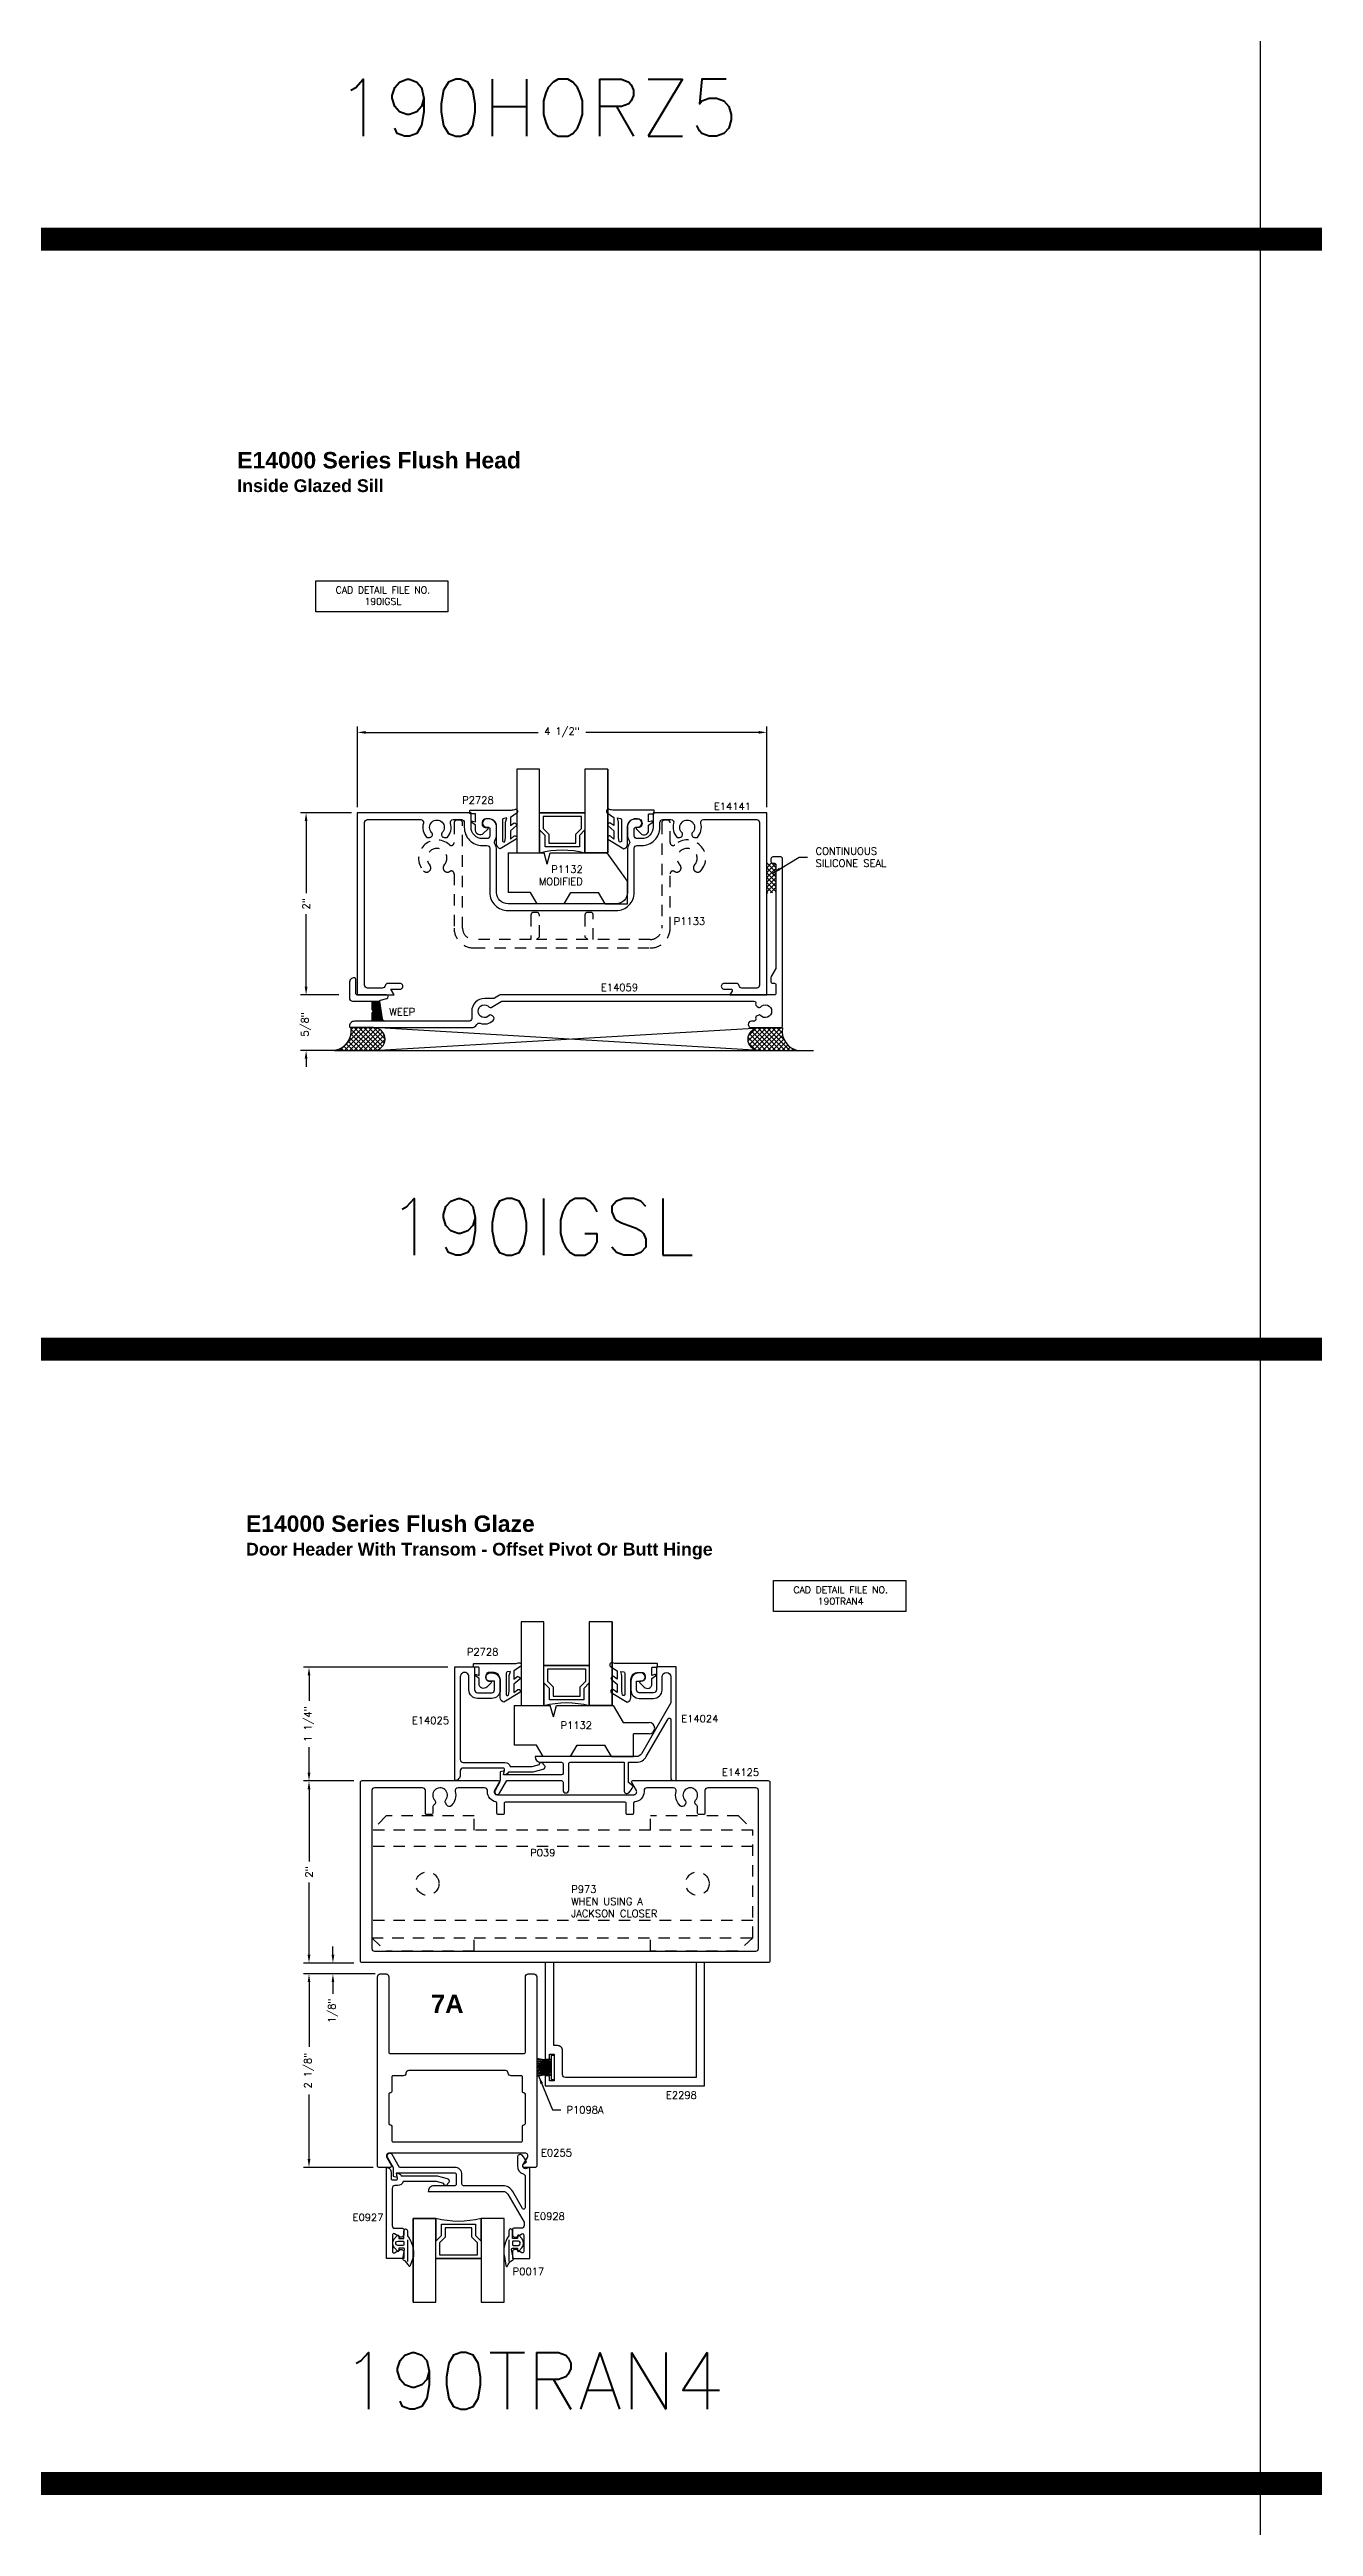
# Model space of a CAD drawing. Extents: x 0 to 139, y -24 to 89.
# Drawn here: x 28.54 to 42.43, y 1.94 to 29.16 of the extents above; entities that cross this region are included whole.
import ezdxf

# ---------------------------------------------------------------- set-up
doc = ezdxf.new("R2010")
doc.units = 0
doc.header["$MEASUREMENT"] = 0
doc.linetypes.add('HIDDEN2', pattern=[0.1875, 0.125, -0.0625])
doc.layers.get('DEFPOINTS').update_dxf_attribs({"linetype": 'CONTINUOUS'})
for name, color, linetype in [('R-ANNO-DIMS', 3, 'CONTINUOUS'), ('R-ANNO-TEXT', 6, 'CONTINUOUS'), ('R-DET1', 4, 'CONTINUOUS'), ('R-DET2', 2, 'CONTINUOUS'), ('R-DET3', 5, 'CONTINUOUS'), ('R-OTLN', 1, 'CONTINUOUS'), ('R-PAT1', 5, 'CONTINUOUS'), ('TITLE', 7, 'CONTINUOUS')]:
    doc.layers.add(name, color=color, linetype=linetype)
doc.styles.get("Standard").update_dxf_attribs({"font": 'simplex'})
doc.dimstyles.new('1X', dxfattribs={"dimtxt": 0.08, "dimasz": 0.09, "dimexe": 0.0625, "dimexo": 0.0625, "dimgap": 0.062, "dimtad": 0, "dimdec": 5, "dimzin": 4, "dimtxsty": 'STANDARD', "dimcen": 0, "dimclrd": 256, "dimclre": 256, "dimclrt": 256, "dimazin": 3, "dimtfac": 1, "dimtdec": 5, "dimtofl": 0, "dimtmove": 0, "dimatfit": 3, "dimtolj": 1, "dimtzin": 4})

# ---------------------------------------------------------------- blocks, each defined once
blk = doc.blocks.new('*D77')
at = {"layer": 'DEFPOINTS', "color": 0}
for p in [(31.658, 8.135), (31.949, 8.135), (32.183, 8.015)]:
    blk.add_point(p, dxfattribs=at)
at = {"layer": 'R-ANNO-DIMS'}
for p, q in [((31.658, 8.225), (31.658, 8.315)), ((31.887, 8.135), (31.595, 8.135)), ((32.121, 8.015), (31.595, 8.015)), ((31.658, 7.925), (31.658, 7.798))]:
    blk.add_line(p, q, dxfattribs=at)
for points in [[(31.643, 8.225), (31.673, 8.225), (31.658, 8.135)], [(31.643, 7.925), (31.673, 7.925), (31.658, 8.015)]]:
    blk.add_solid(points, dxfattribs=at)
at = {"layer": 'R-ANNO-DIMS', "insert": (31.658, 7.61), "char_height": 0.08, "attachment_point": 5, "rotation": 90}
blk.add_mtext('\\A1;1/8"', dxfattribs=at)
blk = doc.blocks.new('*D78')
at = {"layer": 'DEFPOINTS', "color": 0}
for p in [(31.395, 10.135), (31.949, 10.135), (31.949, 8.135)]:
    blk.add_point(p, dxfattribs=at)
at = {"layer": 'R-ANNO-DIMS'}
for p, q in [((31.887, 10.135), (31.333, 10.135)), ((31.395, 10.045), (31.395, 9.25)), ((31.395, 8.225), (31.395, 9.02)), ((31.887, 8.135), (31.333, 8.135))]:
    blk.add_line(p, q, dxfattribs=at)
for points in [[(31.38, 10.045), (31.41, 10.045), (31.395, 10.135)], [(31.38, 8.225), (31.41, 8.225), (31.395, 8.135)]]:
    blk.add_solid(points, dxfattribs=at)
at = {"layer": 'R-ANNO-DIMS', "insert": (31.395, 9.135), "char_height": 0.08, "attachment_point": 5, "rotation": 90}
blk.add_mtext('\\A1;2"', dxfattribs=at)
blk = doc.blocks.new('*D79')
at = {"layer": 'DEFPOINTS', "color": 0}
for p in [(31.395, 8.015), (32.183, 8.015), (32.162, 5.89)]:
    blk.add_point(p, dxfattribs=at)
at = {"layer": 'R-ANNO-DIMS'}
for p, q in [((32.121, 8.015), (31.333, 8.015)), ((31.395, 7.925), (31.395, 7.214)), ((31.395, 5.98), (31.395, 6.69)), ((32.1, 5.89), (31.333, 5.89))]:
    blk.add_line(p, q, dxfattribs=at)
for points in [[(31.38, 7.925), (31.41, 7.925), (31.395, 8.015)], [(31.38, 5.98), (31.41, 5.98), (31.395, 5.89)]]:
    blk.add_solid(points, dxfattribs=at)
at = {"layer": 'R-ANNO-DIMS', "insert": (31.395, 6.952), "char_height": 0.08, "attachment_point": 5, "rotation": 90}
blk.add_mtext('\\A1;2 1/8"', dxfattribs=at)
blk = doc.blocks.new('*D80')
at = {"layer": 'DEFPOINTS', "color": 0}
for p in [(32.985, 11.384), (31.395, 10.135), (31.949, 10.135)]:
    blk.add_point(p, dxfattribs=at)
at = {"layer": 'R-ANNO-DIMS'}
for p, q in [((32.922, 11.384), (31.333, 11.384)), ((31.395, 11.294), (31.395, 11.014)), ((31.395, 10.225), (31.395, 10.505)), ((31.887, 10.135), (31.333, 10.135))]:
    blk.add_line(p, q, dxfattribs=at)
for points in [[(31.38, 11.294), (31.41, 11.294), (31.395, 11.384)], [(31.38, 10.225), (31.41, 10.225), (31.395, 10.135)]]:
    blk.add_solid(points, dxfattribs=at)
at = {"layer": 'R-ANNO-DIMS', "insert": (31.395, 10.759), "char_height": 0.08, "attachment_point": 5, "rotation": 90}
blk.add_mtext('\\A1;1 1/4"', dxfattribs=at)
blk = doc.blocks.new('WEATHERING')
at = {"layer": 'R-DET2'}
for p, q in [((0, 0), (0, -0.27)), ((0, 0), (0.03, 0)), ((0.03, 0), (0.03, -0.27)), ((0, -0.129), (-0.16, -0.129)), ((0, -0.139), (-0.16, -0.139)), ((0, -0.27), (0.03, -0.27))]:
    blk.add_line(p, q, dxfattribs=at)
for centre, radius, start, end in [((-0.056, 0.313), 0.361, 253.2416, 278.8875), ((-0.056, 0.313), 0.371, 253.7056, 278.6489), ((-0.057, 0.486), 0.557, 259.3278, 275.8729), ((-0.057, 0.486), 0.566, 259.5182, 275.7701), ((-0.063, 0.677), 0.77, 262.7557, 274.6832), ((-0.063, 0.677), 0.78, 262.849, 274.6238), ((-0.066, 1.463), 1.578, 266.5833, 272.3941), ((-0.067, -1.773), 1.619, 87.6382, 93.304), ((-0.064, -0.966), 0.8, 85.4377, 96.9231), ((-0.064, -0.966), 0.79, 85.3793, 97.0112), ((-0.058, -0.769), 0.58, 84.3053, 100.1631), ((-0.058, -0.769), 0.57, 84.2043, 100.3432), ((-0.056, -0.591), 0.38, 81.4567, 105.8164), ((-0.056, -0.591), 0.37, 81.2223, 106.2556)]:
    blk.add_arc(centre, radius, start, end, dxfattribs=at)
blk = doc.blocks.new('*D242')
at = {"layer": 'DEFPOINTS', "color": 0}
for p in [(31.363, 20.772), (31.926, 20.772), (31.783, 18.772)]:
    blk.add_point(p, dxfattribs=at)
at = {"layer": 'R-ANNO-DIMS'}
for p, q in [((31.863, 20.772), (31.3, 20.772)), ((31.363, 20.682), (31.363, 19.888)), ((31.363, 18.862), (31.363, 19.657)), ((31.721, 18.772), (31.3, 18.772))]:
    blk.add_line(p, q, dxfattribs=at)
for points in [[(31.348, 20.682), (31.378, 20.682), (31.363, 20.772)], [(31.348, 18.862), (31.378, 18.862), (31.363, 18.772)]]:
    blk.add_solid(points, dxfattribs=at)
at = {"layer": 'R-ANNO-DIMS', "insert": (31.363, 19.772), "char_height": 0.08, "attachment_point": 5, "rotation": 90}
blk.add_mtext('\\A1;2"', dxfattribs=at)
blk = doc.blocks.new('*D244')
at = {"layer": 'DEFPOINTS', "color": 0}
for p in [(31.363, 18.771), (31.783, 18.771), (31.831, 18.161)]:
    blk.add_point(p, dxfattribs=at)
at = {"layer": 'R-ANNO-DIMS'}
for p, q in [((31.363, 18.861), (31.363, 18.951)), ((31.721, 18.771), (31.3, 18.771)), ((31.768, 18.161), (31.3, 18.161)), ((31.363, 18.071), (31.363, 17.981))]:
    blk.add_line(p, q, dxfattribs=at)
for points in [[(31.348, 18.861), (31.378, 18.861), (31.363, 18.771)], [(31.348, 18.071), (31.378, 18.071), (31.363, 18.161)]]:
    blk.add_solid(points, dxfattribs=at)
at = {"layer": 'R-ANNO-DIMS', "insert": (31.363, 18.447), "char_height": 0.08, "attachment_point": 5, "rotation": 90}
blk.add_mtext('\\A1;5/8"', dxfattribs=at)
blk = doc.blocks.new('*D243')
at = {"layer": 'DEFPOINTS', "color": 0}
for p in [(36.426, 21.656), (31.926, 20.772), (36.426, 20.772)]:
    blk.add_point(p, dxfattribs=at)
at = {"layer": 'R-ANNO-DIMS'}
for p, q in [((31.926, 20.835), (31.926, 21.719)), ((32.016, 21.656), (33.912, 21.656)), ((36.336, 21.656), (34.436, 21.656)), ((36.426, 20.835), (36.426, 21.719))]:
    blk.add_line(p, q, dxfattribs=at)
for points in [[(32.016, 21.671), (32.016, 21.641), (31.926, 21.656)], [(36.336, 21.671), (36.336, 21.641), (36.426, 21.656)]]:
    blk.add_solid(points, dxfattribs=at)
at = {"layer": 'R-ANNO-DIMS', "insert": (34.174, 21.656), "char_height": 0.08, "attachment_point": 5}
blk.add_mtext('\\A1;4 1/2"', dxfattribs=at)
blk = doc.blocks.new('P039')
at = {"layer": 'R-DET3', "linetype": 'HIDDEN2'}
for p, q in [((87.956, 9.751), (87.8, 9.594)), ((91.988, 9.594), (87.8, 9.594)), ((87.8, 9.594), (87.8, 8.411)), ((88.925, 9.751), (87.956, 9.751)), ((88.925, 9.594), (88.925, 9.751)), ((91.83, 9.751), (90.863, 9.751)), ((90.863, 9.594), (90.863, 9.751)), ((91.83, 9.751), (91.988, 9.594)), ((91.83, 9.751), (91.83, 9.751)), ((91.988, 8.411), (91.988, 9.594)), ((91.988, 9.415), (87.8, 9.415)), ((91.988, 8.601), (87.8, 8.601)), ((87.8, 8.411), (91.988, 8.411)), ((87.8, 8.411), (87.956, 8.265)), ((88.925, 8.265), (87.956, 8.265)), ((88.925, 8.265), (88.925, 8.411)), ((90.863, 8.265), (90.863, 8.411)), ((91.824, 8.265), (90.863, 8.265)), ((91.988, 8.411), (91.824, 8.265))]:
    blk.add_line(p, q, dxfattribs=at)
blk = doc.blocks.new('MOD_P1132')
at = {"layer": 'R-DET2', "color": 2, "linetype": 'CONTINUOUS'}
for p, q in [((61.653, 20.222), (62.049, 20.222)), ((61.653, 20.222), (61.653, 19.785)), ((62.082, 20.097), (62.049, 20.222)), ((62.082, 20.097), (62.116, 20.222)), ((62.116, 20.222), (62.74, 20.222)), ((62.965, 19.66), (62.965, 19.909)), ((61.899, 19.785), (61.653, 19.785)), ((61.971, 19.66), (61.899, 19.785)), ((62.27, 19.66), (61.971, 19.66)), ((62.27, 19.66), (62.343, 19.785)), ((62.343, 19.785), (62.648, 19.785)), ((62.72, 19.66), (62.648, 19.785)), ((62.72, 19.66), (62.965, 19.66))]:
    blk.add_line(p, q, dxfattribs=at)
at = {"layer": 'R-DET2'}
blk.add_line((62.965, 19.909), (62.74, 20.222), dxfattribs=at)
blk = doc.blocks.new('P1132')
at = {"layer": 'R-DET2', "color": 2}
for p, q in [((89.365, 10.965), (89.761, 10.965)), ((89.365, 10.965), (89.365, 10.528)), ((89.795, 10.84), (89.761, 10.965)), ((89.795, 10.84), (89.828, 10.965)), ((89.828, 10.965), (90.452, 10.965)), ((90.452, 10.965), (90.561, 10.777)), ((90.561, 10.777), (90.847, 10.777)), ((90.677, 10.403), (90.677, 10.652)), ((90.847, 10.652), (90.677, 10.652)), ((89.611, 10.528), (89.365, 10.528)), ((89.683, 10.403), (89.611, 10.528)), ((89.983, 10.403), (89.683, 10.403)), ((89.983, 10.403), (90.055, 10.528)), ((90.055, 10.528), (90.361, 10.528)), ((90.433, 10.403), (90.361, 10.528)), ((90.433, 10.403), (90.677, 10.403))]:
    blk.add_line(p, q, dxfattribs=at)
for centre, start, end in [((90.847, 10.715), 0, 90), ((90.847, 10.714), 270, 0)]:
    blk.add_arc(centre, 0.062, start, end, dxfattribs=at)
at = {"layer": 'R-ANNO-TEXT', "insert": (90.219, 10.747), "char_height": 0.08, "attachment_point": 6}
blk.add_mtext('\\A1;P1132', dxfattribs=at)
blk = doc.blocks.new('P2728_GASKET')
at = {"layer": 'R-DET2'}
blk.add_lwpolyline([(86.461, 33.362), (86.567, 33.537, 0.301952), (86.52, 33.577), (86.32, 33.577, -0.414214), (86.24, 33.657), (86.24, 33.695, -0.388879), (86.276, 33.735), (86.292, 33.736, -0.440011), (86.336, 33.696), (86.336, 33.682, 0.668179), (86.353, 33.675), (86.401, 33.724, 0.668179), (86.366, 33.809), (86.307, 33.809), (86.279, 33.849, 0.836323), (86.264, 33.842), (86.273, 33.809), (86.189, 33.809, -0.414214), (86.183, 33.815), (86.183, 33.865, 0.414214), (86.177, 33.871), (86.149, 33.871, 0.414214), (86.143, 33.865), (86.143, 33.427, -0.083245), (86.135, 33.378), (86.135, 33.378)], format="xyb", dxfattribs=at)
blk.add_lwpolyline([(86.235, 33.499, -0.372312), (86.249, 33.512), (86.48, 33.512, -0.668179), (86.49, 33.486), (86.448, 33.478), (86.274, 33.478), (86.23, 33.465)], format="xyb", close=True, dxfattribs=at)
for points in [[(86.174, 33.352), (86.223, 33.426), (86.314, 33.426), (86.283, 33.384)], [(86.313, 33.359), (86.371, 33.426), (86.462, 33.426), (86.431, 33.388)]]:
    blk.add_lwpolyline(points, dxfattribs=at)
at = {"layer": 'R-DET2', "ltscale": 0.1}
for centre, radius, start, end in [((86.157, 33.369), 0.0237, 157.7655, 314.5007), ((86.313, 33.388), 0.0297, 188.4603, 270), ((86.446, 33.375), 0.0199, 139.7022, 319.7022)]:
    blk.add_arc(centre, radius, start, end, dxfattribs=at)

msp = doc.modelspace()

# ---------------------------------------------------------------- hatches: boundary and pattern name
at = {"layer": 'R-PAT1'}
h = msp.add_hatch(dxfattribs=at)
h.set_pattern_fill('ANSI37', color=256, scale=0.3, style=0)
h.set_pattern_definition([(45, (30.3267, 14.705267), (-0.0265165, 0.0265165), []), (135, (30.3267, 14.705267), (-0.0265165, -0.0265165), [])])
h.paths.add_polyline_path([(36.526127, 20.2173352), (36.4258285, 20.2173352), (36.4258285, 19.8913507), (36.526127, 19.8913507)])
h = msp.add_hatch(color=256, dxfattribs=at)
edge = h.paths.add_edge_path()
edge.add_line((32.0887092, 18.6147038), (32.0887092, 18.6873432))
edge.add_arc((32.0737092, 18.6873432), 0.015, 0.00000007, 61.04497582)
edge.add_arc((32.0814552, 18.7013432), 0.001, 90, 241.04497576, ccw=False)
edge.add_line((32.0814552, 18.7023432), (32.1693894, 18.7023432))
edge.add_arc((32.1693894, 18.7013432), 0.001, -0.87114697, 89.99999943, ccw=False)
edge.add_arc((32.1853875, 18.7010999), 0.015, 179.1288536, 188.70564744)
edge.add_line((32.1705603, 18.6988295), (32.1996809, 18.5086511))
edge.add_arc((32.2303237, 18.5133432), 0.031, 188.70564744, 249.63586525)
edge.add_arc((32.2191882, 18.4833432), 0.001, -89.99999994, 69.63586531, ccw=False)
edge.add_line((32.2191882, 18.4823432), (32.0814552, 18.4823432))
edge.add_arc((32.0814552, 18.4833432), 0.001, 118.95502424, 270, ccw=False)
edge.add_arc((32.0737092, 18.4973432), 0.015, 298.95502418, 359.99999993)
edge.add_line((32.0887092, 18.4973432), (32.0887092, 18.5699825))
edge.add_arc((32.1037092, 18.5699825), 0.015, 131.8103149, 180, ccw=False)
edge.add_arc((32.0837092, 18.5923432), 0.015, 311.8103149, 408.1896851)
edge.add_arc((32.1037092, 18.6147038), 0.015, 180, 228.1896851, ccw=False)
h = msp.add_hatch(dxfattribs=at)
h.set_pattern_fill('ANSI37', color=256, scale=0.3, style=0)
h.set_pattern_definition([(45, (29.976172, 14.705267), (-0.0265165, 0.0265165), []), (135, (29.976172, 14.705267), (-0.0265165, -0.0265165), [])])
h.paths.add_polyline_path([(31.6751107, 18.1590925, 0.4060889756), (31.8537092, 18.4123432), (32.1037092, 18.4123432), (32.1194758, 18.4113577, -0.9394512214), (32.1037092, 18.1590925)])
h = msp.add_hatch(dxfattribs=at)
h.set_pattern_fill('ANSI37', color=256, scale=0.3, style=0)
h.set_pattern_definition([(45, (30.3267, 14.704275), (-0.0265165, 0.0265165), []), (135, (30.3267, 14.704275), (-0.0265165, -0.0265165), [])])
h.paths.add_polyline_path([(36.3462374, 18.1581005), (36.774836, 18.1581005, -0.4060889756), (36.5962374, 18.4113512), (36.3462374, 18.4113512), (36.3304709, 18.4103657, 0.9394512214)])

# ---------------------------------------------------------------- linework, layer by layer
at = {"layer": 'R-ANNO-TEXT'}
for points in [[(31.4699865, 23.3228418), (32.9214664, 23.3228418), (32.9214664, 22.9807789), (31.4699865, 22.9807789)], [(36.500422, 12.3382181), (37.9519019, 12.3382181), (37.9519019, 11.9961553), (36.500422, 11.9961553)]]:
    msp.add_lwpolyline(points, close=True, dxfattribs=at)
at = {"layer": 'R-DET1'}
for points in [[(36.3553528, 18.6374189, -2.7339006994), (36.3551641, 18.5470872, 0.3636585422), (36.3361841, 18.5504231), (36.3181273, 18.539998, 0.3260540704), (36.3033314, 18.5065816, -0.4782352127), (36.2837857, 18.4823432), (36.2562374, 18.4823432, 1), (36.2562374, 18.4123432), (36.5812374, 18.4123432, 0.4142135624), (36.5962374, 18.4273432), (36.5962374, 20.2723432, 0.4142135624), (36.5812374, 20.2873432), (36.4912374, 20.2873432, 0.4142135624), (36.4712374, 20.2673432), (36.4712374, 20.2373432, 0.4142135624), (36.4912374, 20.2173432), (36.5112374, 20.2173432, -0.4142135624), (36.5262374, 20.2023432), (36.5262374, 19.0704649, -0.1316524976), (36.5235579, 19.0604649), (36.4739169, 18.9744842, 0.1316524976), (36.4712374, 18.9644842), (36.4712374, 18.9148432, 0.4142135624), (36.4862374, 18.8998432), (36.5112374, 18.8998432, -0.4142135624), (36.5262374, 18.8848432), (36.5262374, 18.7873432, -0.4142135624), (36.5112374, 18.7723432), (33.5032067, 18.7723432, 0.1316524976), (33.4877067, 18.7681899), (33.4327181, 18.7364423, -0.1316524976), (33.4172181, 18.7322891), (33.322742, 18.7322891, 0.4142135624), (33.182742, 18.5922891), (33.182742, 18.5133432, -0.4142135624), (33.151742, 18.4823432), (32.2303237, 18.4823432, -0.3703793277), (32.1996809, 18.5086511), (32.1705603, 18.6988295, -0.3873357555), (32.1817554, 18.7156535), (32.2510142, 18.7329383, 0.88462431), (32.2461714, 18.7723432), (31.9237092, 18.7723432, -0.4142135624), (31.9087092, 18.7873432), (31.9087092, 18.9453432, 0.4142135624), (31.8937092, 18.9603432, 0.4142135624), (31.8387092, 18.9053432), (31.8387092, 18.7373432, 0.4142135624), (31.8737092, 18.7023432), (32.0737092, 18.7023432, -0.4142135624), (32.0887092, 18.6873432), (32.0887092, 18.6147038, 0.2134217653), (32.0937092, 18.6035235, -0.4472135955), (32.0937092, 18.5811628, 0.2134217653), (32.0887092, 18.5699825), (32.0887092, 18.4973432, -0.4142135624), (32.0737092, 18.4823432), (31.8937092, 18.4823432, 0.4142135624), (31.8387092, 18.4273432), (31.8387092, 18.4273432, 0.4142135624), (31.8537092, 18.4123432), (33.1828214, 18.4123432, 0.2791803895), (33.2377634, 18.4456138, -0.3741158518), (33.2756597, 18.4604435, 0.2821130961), (33.418874, 18.4905117, 0.5020398469), (33.4130876, 18.5398949), (33.3950664, 18.5502995, 0.3624762266), (33.3761268, 18.5470115, -2.7339006994), (33.3763155, 18.6373432, 0.3636585422), (33.3952955, 18.6340073), (33.5064631, 18.6981899, -0.1316524976), (33.5219631, 18.7023432), (36.2840838, 18.7023432, -0.4791776784), (36.3036164, 18.6780448, 0.3269025534), (36.318392, 18.6445355), (36.3364132, 18.6341309, 0.3624762266)], [(33.0575949, 11.2794305), (33.0575949, 10.3699305, 0.4142135624), (33.0885949, 10.3389305), (33.5469969, 10.3389305, -0.3396720397), (33.6068968, 10.2929305), (33.8474329, 10.2929305), (33.9282542, 10.3145869, -1.1793323909), (33.9675285, 10.3184305, -0.7164652909), (33.9635545, 10.2598588), (33.8555949, 10.2309305), (33.5855944, 10.2309305, -0.2521226007), (33.5335958, 10.2009298), (33.5438912, 10.2593261, 0.4663003154), (33.529119, 10.2769305), (33.0885949, 10.2769305, 0.4142135624), (33.0575949, 10.2459305), (33.0575949, 10.2009305, -0.4142135624), (32.9955949, 10.1389305), (32.9955949, 11.3889305), (33.2145949, 11.3889305), (33.2145949, 11.1359305, 0.4142135624), (33.2455949, 11.1049305), (33.4025949, 11.1049305, 0.4142135624), (33.4335949, 11.1359305), (33.4335949, 11.2299305), (33.3860949, 11.2299305, -1), (33.3860949, 11.3229305), (33.4025959, 11.3229305, -0.4142135624), (33.4955959, 11.2299305), (33.4955959, 11.1349305, -0.4142135624), (33.4025959, 11.0419305), (33.2455949, 11.0419305, -0.4142135624), (33.1525949, 11.1349305), (33.1525949, 11.2791223, 1.0032370405), (33.0575959, 11.2794317, -0.3621306364)], [(34.1703958, 10.3409298, -0.4187639174), (34.1863958, 10.3249298), (34.1863958, 10.2169298, -0.4125), (34.1703958, 10.2009298), (33.5335958, 10.2009298), (33.5416958, 10.2469298), (33.4956958, 10.2346298), (33.4956958, 10.1389298), (33.4330958, 10.0304298, 0.9982505663), (33.4867958, 9.9994298), (33.5672958, 10.1389298), (34.1703958, 10.1389298, -0.4187639174), (34.1863958, 10.1229298), (34.1863958, 10.0349298, 1), (34.2483958, 10.0349298), (34.2483958, 10.3249298, -0.4187639174), (34.2643958, 10.3409298), (34.8563958, 10.3409298), (34.8563958, 10.0299298, 0.6442448289), (34.9076958, 10.0066298, 0.1229106313), (34.9563958, 10.0769298), (34.9063958, 10.1189298), (34.9063958, 10.3409298), (34.9928958, 10.3409298), (34.9928958, 10.3409298, 0.2675239244), (35.1010958, 10.4034298), (35.3414052, 10.8196782, -0.7673353312), (35.3693958, 10.8121784), (35.3693958, 10.1699298, 0.4129032258), (35.4003958, 10.1389298), (35.4313958, 10.1389298), (35.4313958, 11.3889298), (35.3053958, 11.3889298), (35.2123958, 11.3889298), (35.2123958, 11.1359298, -0.4129032258), (35.1813958, 11.1049298), (35.0243958, 11.1049298, -0.4129032258), (34.9933958, 11.1359298), (34.9933958, 11.2299298), (35.0408958, 11.2299298, 1), (35.0408958, 11.3229298), (35.0243958, 11.3229298, 0.4139789032), (34.9313958, 11.2299298), (34.9313958, 11.1349298, 0.4129032258), (35.0243958, 11.0419298), (35.1813958, 11.0419298, 0.4139789032), (35.2743958, 11.1349298), (35.2743958, 11.2794298, -1), (35.3693958, 11.2794298), (35.3693958, 10.9922298), (35.0470958, 10.4339298, -0.2652598667), (34.9933958, 10.4029298), (34.2177958, 10.4029298), (33.8783958, 10.4029298, 0.4129032258), (33.9403958, 10.3409298)], [(33.9910761, 7.0769768), (34.0150761, 7.0769768, 0.4142135624), (34.0380761, 7.0999768), (34.0380761, 7.1349768), (34.0880761, 7.1349768), (34.0880761, 6.8399768), (34.0380761, 6.8399768), (34.0380761, 6.8739767, 0.4142135624), (34.0150761, 6.8969767), (33.9910761, 6.8969767), (33.9910761, 6.7839768), (35.7410761, 6.7839768), (35.7410761, 8.1399768), (35.6480761, 8.1399768), (35.6480761, 6.8769768), (34.2120761, 6.8769768, -0.4142135624), (34.1810761, 6.9079768), (34.1810761, 7.1719768, 0.4142135624), (34.1250761, 7.2279768), (34.0840761, 7.2279768), (34.0840761, 8.1399768), (33.9910761, 8.1399768)], [(33.7844287, 5.9519765, 0.1233324455), (33.7357556, 6.0223006, 0.6447667401), (33.6844286, 5.9990449), (33.6844286, 5.9049769, 0.3306536284), (33.7483955, 5.8188242, -0.3306533202), (33.7704286, 5.7891494), (33.7704286, 5.4459584, -0.7673263224), (33.7424382, 5.4384583), (33.6344626, 5.6254769, 0.2679502201), (33.5262096, 5.6879769), (33.0914287, 5.6879769, -0.4142135624), (33.0754287, 5.7039769), (33.0754287, 5.8119769, 0.4142135624), (32.9974287, 5.8899769), (32.3903157, 5.8899769), (32.3097753, 6.0294769, 1), (32.2560818, 5.9984769), (32.3187243, 5.8899768), (32.3187243, 5.7943026), (32.3647244, 5.7819769), (32.3566133, 5.8279769), (32.9974287, 5.8279769, -0.4142135624), (33.0134287, 5.8119769), (33.0134287, 5.7039769, -0.4142135624), (32.9974287, 5.6879769), (32.7674287, 5.6879769, 0.4142135624), (32.7054287, 5.6259769), (33.0447727, 5.6259769), (33.5267866, 5.6259769, -0.2679441748), (33.5804806, 5.5949769), (33.7584286, 5.2867611), (33.7584286, 5.2519768, -0.4142135624), (33.7274286, 5.2209768), (33.6454286, 5.2209768, 0.4142135624), (33.6304286, 5.2059768), (33.6304286, 5.1539768, 0.5773502019), (33.6769286, 5.12713), (33.7329286, 5.1594616, -0.5773502019), (33.7554286, 5.1464712), (33.7554286, 4.9644823, -0.5773519876), (33.7329285, 4.9514919), (33.6769287, 4.9838238, 0.5773519876), (33.6304286, 4.9569771), (33.6304286, 4.8899769), (33.8204286, 4.8899769), (33.8204286, 5.8899768), (33.7859332, 5.8761905, -0.8690756106), (33.7554232, 5.9294677)], [(32.7954499, 5.735977), (32.4299105, 5.735977, -0.3397134022), (32.3700141, 5.6899769), (32.3396132, 5.6899769, 0.4142135232), (32.3086132, 5.6589769), (32.3086132, 5.251977, 0.4142136569), (32.3396132, 5.220977), (32.4216132, 5.220977, -0.4142135624), (32.4366132, 5.205977), (32.4366132, 5.153977, -0.5773651401), (32.390112, 5.1271309), (32.3341132, 5.1594618, 0.5773517472), (32.3116132, 5.1464715), (32.3116132, 4.9644824, 0.5773513623), (32.3341132, 4.9514921), (32.3899449, 4.9837259, -0.5794456886), (32.4366132, 4.956977), (32.4366132, 4.956977), (32.4366132, 4.889977), (32.2466132, 4.889977), (32.2466132, 5.8899769, -0.4142136795), (32.2966132, 5.8399768), (32.2966132, 5.7669769, 0.4142135624), (32.3116132, 5.7519769), (32.3521379, 5.7519769, 0.4663063931), (32.36691, 5.7695816), (32.3566133, 5.8279769, -0.2521277737), (32.4086129, 5.7979766), (32.8036134, 5.797977), (32.9116361, 5.7690324, -0.7157527911), (32.9155453, 5.7104826, -1.1795036867), (32.8762709, 5.7143213)]]:
    msp.add_lwpolyline(points, format="xyb", close=True, dxfattribs=at)
at = {"layer": 'R-DET2'}
for points in [[(34.677746, 21.2535446), (34.427746, 21.2535448), (34.427746, 20.3343442), (34.677746, 20.3343442), (34.677746, 21.2535448), (34.677746, 20.3343442), (34.427746, 20.3343442), (34.427746, 20.5843442), (34.365746, 20.5223442), (34.365746, 20.3973442), (33.989746, 20.3973442), (33.989746, 20.5223442), (33.927746, 20.5843442), (33.927746, 20.7723442), (34.427746, 20.7723442), (33.927746, 20.7723442), (33.927746, 21.2535448), (33.677746, 21.2535448), (33.677746, 20.3343442), (33.927746, 20.3343442), (33.927746, 20.5843442), (33.927746, 20.3343442, -0.1233101835), (34.427746, 20.3343442, 1.5690044203)], [(34.7251691, 11.8841312), (34.4751691, 11.8841314), (34.4751691, 10.9649309), (34.7251691, 10.9649309), (34.7251691, 11.8841314), (34.7251691, 10.9649309), (34.4751691, 10.9649309), (34.4751691, 11.2149309), (34.4131691, 11.1529309), (34.4131691, 11.0279309), (34.0371691, 11.0279309), (34.0371691, 11.1529309), (33.9751691, 11.2149309), (33.9751691, 11.4029309), (34.4751691, 11.4029309), (33.9751691, 11.4029309), (33.9751691, 11.8841314), (33.7251691, 11.8841314), (33.7251691, 10.9649309), (33.9751691, 10.9649309), (33.9751691, 11.2149309), (33.9751691, 10.9649309, -0.1233101835), (34.4751691, 10.9649309, 1.5690044203)], [(32.5380168, 4.4082767), (32.7880168, 4.4082765), (32.7880168, 5.3274771), (32.5380168, 5.3274771), (32.5380168, 4.4082765), (32.5380168, 5.3274771), (32.7880168, 5.3274771), (32.7880168, 5.0774771), (32.8500168, 5.1394771), (32.8500168, 5.2644771), (33.2260168, 5.2644771), (33.2260168, 5.1394771), (33.2880168, 5.0774771), (33.2880168, 4.8894771), (32.7880168, 4.8894771), (33.2880168, 4.8894771), (33.2880168, 4.4082765), (33.5380168, 4.4082765), (33.5380168, 5.3274771), (33.2880168, 5.3274771), (33.2880168, 5.0774771), (33.2880168, 5.3274771, -0.1233101835), (32.7880168, 5.3274771, 1.5690044203)]]:
    msp.add_lwpolyline(points, format="xyb", dxfattribs=at)
for points in [[(34.387746, 20.7323442), (33.967746, 20.7323442), (33.967746, 20.6009128), (34.029746, 20.5389128), (34.029746, 20.4373442), (34.325746, 20.4373442), (34.325746, 20.5389128), (34.387746, 20.6009128), (34.387746, 20.7323442)], [(34.4351691, 11.3629309), (34.0151691, 11.3629309), (34.0151691, 11.2314994), (34.0771691, 11.1694994), (34.0771691, 11.0679309), (34.3731691, 11.0679309), (34.3731691, 11.1694994), (34.4351691, 11.2314994), (34.4351691, 11.3629309)], [(32.8280168, 4.9294771), (33.2480168, 4.9294771), (33.2480168, 5.0609085), (33.1860168, 5.1229085), (33.1860168, 5.2244771), (32.8900168, 5.2244771), (32.8900168, 5.1229085), (32.8280168, 5.0609085), (32.8280168, 4.9294771)], [(32.4766132, 5.0937872), (32.4763656, 4.8540111)], [(33.5904286, 5.0937873), (33.5906764, 4.8540113)]]:
    msp.add_lwpolyline(points, dxfattribs=at)
for points in [[(32.541545, 4.9101196), (32.5083656, 4.812011, -0.4770370124), (32.4962845, 4.8022299, 0.1690634905), (32.4343289, 4.8711361, -0.3788088369), (32.426448, 4.8817888), (32.445662, 4.9871054, 0.3462419148), (32.4357001, 5.0029769), (32.3816132, 5.0029769), (32.3805023, 4.9727797, -0.6086559015), (32.3673576, 4.9673763), (32.3350469, 5.003929, -0.3786170875), (32.3350469, 5.1070249), (32.3673576, 5.1435776, -0.6086559015), (32.3805023, 5.1381742), (32.3816132, 5.1079769), (32.4366132, 5.1079769), (32.4366132, 5.1929769, -1), (32.4766132, 5.1929769), (32.4766132, 5.1379374, -0.1881865988)], [(33.541545, 4.9101197), (33.5586765, 4.8120111, 0.4770370124), (33.5707576, 4.8022301, -0.1690634905), (33.6327131, 4.8711363, 0.3788088369), (33.640594, 4.8817889), (33.6213799, 4.9871056, -0.3462419148), (33.6313418, 5.0029771), (33.6854287, 5.0029772), (33.6865396, 4.9727799, 0.6086559015), (33.6996843, 4.9673766), (33.731995, 5.0039292, 0.3786170875), (33.7319949, 5.1070252), (33.6996842, 5.1435778, 0.6086559015), (33.6865394, 5.1381744), (33.6854286, 5.1079772), (33.6304286, 5.1079771), (33.6304285, 5.1929771, 1), (33.5904285, 5.1929771), (33.5904286, 5.1379376, 0.2113364495)], [(32.3505658, 5.0629769, -0.3419987131), (32.3699307, 5.0779769), (32.4286132, 5.0779769, -0.4142135624), (32.4366132, 5.0699769), (32.4366132, 5.0409769, -0.4142135624), (32.4286132, 5.0329769), (32.3699307, 5.0329769, -0.3419987131), (32.3505658, 5.0479769, -0.1270166538)], [(33.716476, 5.0629772, 0.3419987131), (33.6971111, 5.0779772), (33.6384286, 5.0779771, 0.4142135624), (33.6304286, 5.0699771), (33.6304287, 5.0409771, 0.4142135624), (33.6384287, 5.0329771), (33.6971111, 5.0329772, 0.3419987131), (33.716476, 5.0479772, 0.1270166538)]]:
    msp.add_lwpolyline(points, format="xyb", close=True, dxfattribs=at)
at = {"layer": 'R-DET3'}
for p, q in [((36.3462374, 18.1613512), (32.1037092, 18.4123432)), ((32.1037092, 18.1623432), (36.3462374, 18.4113512)), ((31.8308324, 18.1613512), (36.9372378, 18.1613512))]:
    msp.add_line(p, q, dxfattribs=at)
at = {"layer": 'R-DET3', "linetype": 'HIDDEN2'}
msp.add_lwpolyline([(35.363326, 20.1023055, -0.5966495988), (35.411341, 20.1282186, 0.4311315419), (35.4771337, 20.1438383, 0.3278181232), (35.4710918, 20.1985632, -2.2780811719), (35.6315601, 20.1985632, 0.3278181232), (35.6255183, 20.1438383, 0.5062303828), (35.7000168, 20.1356134, 0.956981471), (35.4152144, 20.4216001, -0.6516590583), (35.363326, 20.4445059), (35.363326, 20.6613432, 0.4142135624), (35.332326, 20.6923432), (35.301326, 20.6923432, 0.4142135624), (35.270326, 20.6613432), (35.270326, 19.5053432, -0.4142135624), (35.145326, 19.3803432), (34.5193285, 19.3803432), (34.5193285, 19.6477967, 0.4142135624), (34.4883285, 19.6787967), (34.4573285, 19.6787967, 0.4142135624), (34.4263285, 19.6477967), (34.4263285, 19.4113432), (34.4573285, 19.3803432), (33.8953285, 19.3803432), (33.9263285, 19.4113432), (33.9263285, 19.6477967, 0.4142135624), (33.8953285, 19.6787967), (33.8643285, 19.6787967, 0.4142135624), (33.8333285, 19.6477967), (33.8333285, 19.3803432), (33.207331, 19.3803432, -0.4142135624), (33.082331, 19.5053432), (33.082331, 20.6613432, 0.4142135624), (33.051331, 20.6923432), (33.020331, 20.6923432, 0.4142135624), (32.989331, 20.6613432), (32.989331, 20.4445059, -0.6516590583), (32.9374426, 20.4216001, 0.956981471), (32.6526401, 20.1356134, 0.5062303828), (32.7271387, 20.1438383, 0.3278181232), (32.7210968, 20.1985632, -2.2780811719), (32.8815651, 20.1985632, 0.3278181232), (32.8755233, 20.1438383, 0.4311315419), (32.941316, 20.1282186, -0.5966495988), (32.989331, 20.1023055), (32.989331, 19.5053432, 0.4142135624), (33.207331, 19.2873432), (35.145326, 19.2873432, 0.4142135624), (35.363326, 19.5053432), (35.363326, 20.1023055)], format="xyb", dxfattribs=at)
for centre in [(32.6948261, 9.0079768), (35.6628261, 9.0079768)]:
    msp.add_circle(centre, 0.1285, dxfattribs=at)
at = {"layer": 'R-OTLN'}
for points in [[(35.2818285, 20.6973432), (35.3720893, 20.6973533, -0.5046620874), (35.4017212, 20.6572344, 0.2746149906), (35.439204, 20.5023526), (35.4700049, 20.5023526, 0.2679491924), (35.4968517, 20.5178526), (35.4970113, 20.5181291, 0.3342700146), (35.4924893, 20.5551374, -2.3520248058), (35.6091677, 20.5551374, 0.3342700146), (35.6046456, 20.5181291), (35.6048053, 20.5178526, 0.2679491924), (35.6316521, 20.5023526), (35.662453, 20.5023526, 0.2746142419), (35.6999358, 20.657234, -0.5046312647), (35.7295648, 20.6973528), (36.314829, 20.6973431, -0.4142087477), (36.3458285, 20.6663431), (36.3458285, 18.8783432, -0.4142135624), (36.3148285, 18.8473432), (36.1510323, 18.8473432, -0.3582490687), (36.1206185, 18.8723432, 0.3582490687), (36.0902047, 18.8973432), (35.9568303, 18.8973432, 1.000029034), (35.9568284, 18.8353432), (36.0302207, 18.8353432, -0.5773500035), (36.0432111, 18.8128432), (36.0198285, 18.7723432), (36.4258285, 18.7723432), (36.4258285, 20.7723432), (35.1758285, 20.7723432), (35.1758285, 20.6133432, -0.4142135624), (35.0508285, 20.4883432), (35.0008285, 20.4883432, -0.4142135624), (34.9698285, 20.5193432), (34.9698285, 20.5983432, -0.4142135624), (34.9848285, 20.6133432), (35.0043285, 20.6133432, 1), (35.0043285, 20.7063432), (34.9878285, 20.7063432, 0.4150537634), (34.8948285, 20.6133432), (34.8948282, 20.5330432, 0.1438656715), (34.9147282, 20.4655432, -0.2925397147), (34.9147282, 20.4320432, 0.1430626198), (34.8948282, 20.3645432), (34.8948276, 19.897343, -0.4142132008), (34.7698276, 19.7723432), (33.5818294, 19.7723432, -0.4142132008), (33.4568294, 19.897343), (33.4568288, 20.3645432, 0.1444870806), (33.4370288, 20.4320432, -0.2925397147), (33.4370288, 20.4655432, 0.1452865705), (33.4568288, 20.5330432), (33.4568285, 20.6133432, 0.4139789032), (33.3638285, 20.7063432), (33.3473285, 20.7063432, 1), (33.3473285, 20.6133432), (33.3668285, 20.6133432, -0.4142135624), (33.3818285, 20.5983432), (33.3818285, 20.5193432, -0.4142135624), (33.3508285, 20.4883432), (33.3008285, 20.4883432, -0.4142135624), (33.1758285, 20.6133432), (33.1758285, 20.7723432), (31.9258285, 20.7723432), (31.9258285, 18.7723432), (32.3318285, 18.7723432), (32.2954555, 18.8353432), (32.3948285, 18.8353432, 1.000029034), (32.3948266, 18.8973432), (32.2614523, 18.8973432, 0.3582490687), (32.2310385, 18.8723432, -0.3582490687), (32.2006247, 18.8473432), (32.0368285, 18.8473432, -0.4142135624), (32.0058285, 18.8783432), (32.0058285, 20.6663432, -0.4142135624), (32.0368285, 20.6973432), (32.6220426, 20.6973432, -0.5046259582), (32.6516711, 20.6572244, 0.2746141129), (32.689154, 20.502343), (32.7199549, 20.502343, 0.2679491924), (32.7468017, 20.517843), (32.7469613, 20.5181196, 0.3342700146), (32.7424393, 20.5551279, -2.3520248058), (32.8591177, 20.5551279, 0.3342700146), (32.8545956, 20.5181196), (32.8547553, 20.517843, 0.2679491924), (32.8816021, 20.502343), (32.912403, 20.502343, 0.2746141129), (32.9498859, 20.6572244, -0.5046259582), (32.9795144, 20.6973432), (33.0698285, 20.6973432, -0.4142135624), (33.1008285, 20.6663432), (33.1008285, 20.6133432, 0.4142135624), (33.3008285, 20.4133432), (33.3508295, 20.4133432, -0.4142135624), (33.3818295, 20.3823432), (33.3818295, 19.8973432, 0.4142135624), (33.5818295, 19.6973432), (34.7698275, 19.6973432, 0.4142135624), (34.9698275, 19.8973432), (34.9698275, 20.3823432, -0.4142135624), (35.0008275, 20.4133432), (35.0508285, 20.4133432, 0.4142135624), (35.2508285, 20.6133432), (35.2508285, 20.6663432, -0.4142135624)], [(34.9651998, 9.9839768, 0.5773517823), (34.9920465, 10.0304769), (34.9418166, 10.1174767, -0.5773517823), (34.954807, 10.1399768), (36.4398261, 10.1399768, -0.4142135624), (36.4598261, 10.1199768), (36.4598261, 8.1599768, -0.4142135624), (36.4398261, 8.1399768), (31.9798261, 8.1399768, -0.4142135624), (31.9598261, 8.1599768), (31.9598261, 10.1199768, -0.4142135624), (31.9798261, 10.1399768), (33.4768267, 10.1399768, -0.5773517823), (33.489817, 10.1174767), (33.4395871, 10.0304769, 0.5773517823), (33.4664338, 9.9839768)], [(36.3348261, 10.0289768, 0.4142135624), (36.3038261, 10.0599768), (35.7768261, 10.0599768), (35.7768261, 10.0599768, 0.4142135624), (35.7458261, 10.0289768), (35.7458261, 9.7799768, -0.4142135624), (35.7308261, 9.7649768), (35.6808261, 9.7649768, -0.4142135624), (35.6658261, 9.7799768), (35.6658261, 9.8473823, 0.2696487191), (35.6501555, 9.8743269, -0.1332653126), (35.6386382, 9.8857714, -0.3342632004), (35.6431598, 9.9227791, 2.3519447346), (35.5264923, 9.9227791, -0.3342632004), (35.5310139, 9.8857714), (35.5217012, 9.8696413, -0.4866298926), (35.4733996, 9.8627651, -0.2740335372), (35.4293812, 10.0209039, 0.4936596989), (35.3994508, 10.0599768), (35.1071996, 10.0599768, 0.4142135624), (35.0761996, 10.0289768), (35.0761996, 10.0149768, -0.3919878047), (34.9736801, 9.9043012, 0.3919878047), (34.9598261, 9.8893451), (34.9598261, 9.7799768, -0.4142135624), (34.9448261, 9.7649768), (34.8948261, 9.7649768, -0.4142135624), (34.8798261, 9.7799768), (34.8798261, 9.8889768, 0.4142135624), (34.8648261, 9.9039768), (33.5548261, 9.9039768, 0.4142135624), (33.5398261, 9.8889768), (33.5398261, 9.7799768, -0.4142135624), (33.5248261, 9.7649768), (33.4748261, 9.7649768, -0.4142135624), (33.4598261, 9.7799768), (33.4598261, 9.8908434, 0.3645900916), (33.4473984, 9.9056212, -0.3645900916), (33.3554341, 10.0149768), (33.3554341, 10.0289768, 0.4142135624), (33.3244341, 10.0599768), (33.0321829, 10.0599768, 0.4936596989), (33.0022525, 10.0209039, -0.2740335372), (32.958234, 9.8627651, -0.4866298926), (32.9099325, 9.8696413), (32.8958507, 9.8940317, -0.307255509), (32.8983759, 9.9287531, 2.2006834806), (32.7764923, 9.9227791, -0.3342632004), (32.7810139, 9.8857714, -0.1332653126), (32.7694966, 9.8743269, 0.2696487191), (32.7538261, 9.8473823), (32.7538261, 9.7799768, -0.4142135624), (32.7388261, 9.7649768), (32.6888261, 9.7649768, -0.4142135624), (32.6738261, 9.7799768), (32.6738261, 10.0289768, 0.4142135624), (32.6428261, 10.0599768), (32.1158261, 10.0599768, 0.4142135624), (32.0848261, 10.0289768), (32.0848261, 8.2959768, 0.4142135624), (32.1158261, 8.2649768), (36.3038261, 8.2649768, 0.4142135624), (36.3348261, 8.2959768)], [(32.2723261, 7.1549768, 0.4142135624), (32.2873261, 7.1399768), (33.7573261, 7.1399768, 0.4142135624), (33.7723261, 7.1549768), (33.7723261, 7.9839768, -0.4129032258), (33.8033261, 8.0149768), (33.8663261, 8.0149768, -0.4161327233), (33.8973261, 7.9839768), (33.8973261, 5.9049768, -0.4200158681), (33.8823261, 5.8899768), (33.7583261, 5.8899768, -0.5747651884), (33.7453261, 5.9123768), (33.7956261, 5.9994768, 0.5779217384), (33.7687261, 6.0459768), (32.2759261, 6.0459768, 0.5768466291), (32.2491261, 5.9994768), (32.2993261, 5.9123768, -0.5814315047), (32.2863261, 5.8899768), (32.1623261, 5.8899768, -0.4200158681), (32.1473261, 5.9049768), (32.1473261, 7.9839768, -0.4129032258), (32.1783261, 8.0149768), (32.2413261, 8.0149768, -0.4161327233), (32.2723261, 7.9839768)], [(33.5844261, 6.9244768), (33.5844261, 6.9244768, 0.3903541738), (33.5535261, 6.9529768), (32.4911261, 6.9529768, 0.387119175), (32.4602261, 6.9244768, -0.3906152952), (32.4293261, 6.8959768), (32.3183261, 6.8959768, 0.4142135624), (32.3033261, 6.8809768), (32.3033261, 6.7229768, -0.4200158681), (32.2883261, 6.7079768), (32.2873261, 6.7079768, 0.4133333333), (32.2723261, 6.6929768), (32.2723261, 6.3729768, 0.4200158681), (32.2873261, 6.3579768), (32.2883261, 6.3579768, -0.4133333333), (32.3033261, 6.3429768), (32.3033261, 6.1859768, 0.4142135624), (32.3183261, 6.1709768), (33.7263261, 6.1709768, 0.4142135624), (33.7413261, 6.1859768), (33.7413261, 6.3429768, -0.4133333333), (33.7563261, 6.3579768), (33.7573261, 6.3579768, 0.4200158681), (33.7723261, 6.3729768), (33.7723261, 6.6929768, 0.4133333333), (33.7573261, 6.7079768), (33.7563261, 6.7079768, -0.4200158681), (33.7413261, 6.7229768), (33.7413261, 6.8809768, 0.4142135624), (33.7263261, 6.8959768), (33.6153261, 6.8959768, -0.3906152952)]]:
    msp.add_lwpolyline(points, format="xyb", close=True, dxfattribs=at)
at = {"layer": 'R-PAT1'}
msp.add_lwpolyline([(32.0887092, 18.6147038), (32.0887092, 18.6873432, 0.2728421333), (32.0809711, 18.7004682, -0.7745966702), (32.0814552, 18.7023432), (32.1693894, 18.7023432, -0.4186738642), (32.1703892, 18.701328, 0.0418109847), (32.1705603, 18.6988295), (32.1996809, 18.5086511, 0.2723042052), (32.2195362, 18.4842807, -0.8363957144), (32.2191882, 18.4823432), (32.0814552, 18.4823432, -0.7745966702), (32.0809711, 18.4842182, 0.2728421333), (32.0887092, 18.4973432), (32.0887092, 18.5699825, -0.2134217653), (32.0937092, 18.5811628, 0.4472135955), (32.0937092, 18.6035235, -0.2134217653)], format="xyb", close=True, dxfattribs=at)
for points in [[(31.6751107, 18.1590925), (32.1037092, 18.1590925, 1), (32.1037092, 18.4123432), (31.8537092, 18.4123432, -0.4060889756), (31.6751107, 18.1590925, 0.8626043416)], [(36.774836, 18.1581005), (36.3462374, 18.1581005, -1), (36.3462374, 18.4113512), (36.5962374, 18.4113512, 0.4060889756), (36.774836, 18.1581005, -0.8626043416)]]:
    msp.add_lwpolyline(points, format="xyb", dxfattribs=at)
at = {"layer": 'TITLE'}
msp.add_line((41.8474001, 88.8536196), (41.8474001, -9.779273), dxfattribs=at)
at = {"layer": 'TITLE', "const_width": 0.25}
for points in [[(0.25, 27.0746212), (138.9080005, 27.0746212)], [(0.25, 14.8789502), (138.9080005, 14.8789502)], [(0.25, 2.416398), (138.9080005, 2.416398)]]:
    msp.add_lwpolyline(points, dxfattribs=at)

# ---------------------------------------------------------------- block references
at = {"layer": 'R-DET2', "xscale": -1, "rotation": 90}
for p in [(67.033494, 106.9453378), (67.0722614, 97.5681103)]:
    msp.add_blockref('P2728_GASKET', p, dxfattribs=at)
at = {"layer": 'R-DET2', "rotation": 270}
for p in [(1.3181629, 106.9453378), (1.3547302, 97.5681103)]:
    msp.add_blockref('P2728_GASKET', p, dxfattribs=at)
at = {"layer": 'R-PAT1'}
for name, p in [('MOD_P1132', (-28.0703672, 0.1119588)), ('P1132', (-55.7147848, 0)), ('P039', (-55.7147848, 0)), ('WEATHERING', (34.0573271, 7.1235301))]:
    msp.add_blockref(name, p, dxfattribs=at)

# ---------------------------------------------------------------- texts
at = {"layer": 'R-ANNO-TEXT'}
for s, insert, char_height, width, attachment_point in [('CAD DETAIL FILE NO.\\P190IGSL', (32.2066687, 23.257259), 0.075, 1.875, 2), ('CAD DETAIL FILE NO.\\P190TRAN4', (37.2371043, 12.2726354), 0.075, 1.875, 2), ('{\\fArial|b1|i0|c0|p34;7A}', (33.0931097, 7.7872806, 6.2106922), 0.2, 7.44, 3)]:
    msp.add_mtext(s, dxfattribs=dict(at, insert=insert, char_height=char_height, width=width, attachment_point=attachment_point))
at = {"layer": 'R-ANNO-TEXT', "char_height": 0.08}
for s, insert, attachment_point in [('P2728', (33.0779808, 20.9113576), 4), ('\\A1;E14141', (35.8434685, 20.8433955), 4), ('P1132\\PMODIFIED', (34.4033268, 20.0851571), 6), ('\\A1;CONTINUOUS\\PSILICONE SEAL', (36.9610289, 20.2854705), 4), ('P1133', (35.4026382, 19.5812019), 4), ('E14059', (35.0105116, 18.8539792), 6), ('WEEP', (32.5625642, 18.5849129), 6), ('\\A1;P2728', (33.475599, 11.5534645), 6), ('\\A1;E14025', (32.9332987, 10.8003276), 6), ('\\A1;E14024', (35.8935139, 10.8197954), 6), ('\\A1;E14125', (36.3408622, 10.230495), 6), ('\\A1;P039', (34.1029252, 9.3476634), 6), ('P973\\PWHEN USING A \\PJACKSON CLOSER', (34.2761163, 8.8121988), 4), ('\\A1;P1098A', (34.2238776, 6.5219733), 4), ('\\A1;E2298', (35.656564, 6.6839863), 6), ('\\A1;E0255', (34.2842783, 6.050698), 6), ('\\A1;E0927', (32.2129966, 5.3408962), 6), ('\\A1;E0928', (34.206352, 5.3525704), 6), ('\\A1;P0017', (33.6330324, 4.7463745), 4)]:
    msp.add_mtext(s, dxfattribs=dict(at, insert=insert, attachment_point=attachment_point))
at = {"layer": 'TITLE'}
for s, p in [('190HORZ5', (31.6941455, 28.2064349)), ('190IGSL', (32.2565556, 15.9107556)), ('190TRAN4', (31.7523975, 3.2323845))]:
    msp.add_text(s, height=0.625, dxfattribs=at).set_placement(p)
at = {"layer": 'TITLE', "char_height": 0.18, "width": 7.44, "attachment_point": 1}
for s, insert in [('{\\fArial|b1|i0|c0|p34;\\PE14000 Series Flush Head\\P\\H0.7778x;Inside Glazed Sill}', (30.606767, 25.0365688, 6.2106922)), ('{\\fArial|b1|i0|c0|p34;\\PE14000 Series Flush Glaze\\P\\H0.7778x;Door Header With Transom - Offset Pivot Or Butt Hinge}', (30.7023273, 13.3520266, 6.2106922))]:
    msp.add_mtext(s, dxfattribs=dict(at, insert=insert))

# ---------------------------------------------------------------- dimensions: what is measured, and where the dimension line sits
at = {"layer": 'R-ANNO-DIMS'}
dim = msp.add_linear_dim(base=(36.4258285, 21.6560585), p1=(31.9258285, 20.7723432), p2=(36.4258285, 20.7723432), dimstyle='1X', override={"dimpost": '"'}, dxfattribs=at)
dim.commit()
dim.dimension.update_dxf_attribs({"geometry": '*D243', "text_midpoint": (34.1741786, 21.6560585), "dimtype": 160})
for base, p1, p2, picture, middle in [((31.3625639, 20.7723432), (31.7834704, 18.7723432), (31.9258285, 20.7723432), '*D242', (31.3625639, 19.7723432)), ((31.3951767, 10.1349748), (32.9849879, 11.3839285), (31.9492191, 10.1349748), '*D80', (31.3951767, 10.7594517)), ((31.3951767, 10.1349748), (31.9492191, 8.1349748), (31.9492191, 10.1349748), '*D78', (31.3951767, 9.1349748)), ((31.3951767, 8.0149761), (32.1623261, 5.8899768), (32.1833261, 8.0149761), '*D79', (31.3951767, 6.9524765))]:
    dim = msp.add_linear_dim(base=base, p1=p1, p2=p2, angle=90, dimstyle='1X', override={"dimpost": '"'}, dxfattribs=at)
    dim.commit()
    dim.dimension.update_dxf_attribs({"geometry": picture, "text_midpoint": middle})
for base, p1, p2, picture, middle in [((31.3625639, 18.7713512), (31.8308324, 18.1613512), (31.7834704, 18.7713512), '*D244', (31.3625639, 18.4465878)), ((31.6576853, 8.1349748), (32.1833261, 8.0149761), (31.9492191, 8.1349748), '*D77', (31.6576853, 7.6100937))]:
    dim = msp.add_linear_dim(base=base, p1=p1, p2=p2, angle=90, dimstyle='1X', override={"dimpost": '"'}, dxfattribs=at)
    dim.commit()
    dim.dimension.update_dxf_attribs({"geometry": picture, "text_midpoint": middle, "dimtype": 160})

# ---------------------------------------------------------------- leaders
at = {"layer": 'R-ANNO-TEXT'}
msp.add_leader([(36.4913167, 20.110365), (36.7810289, 20.2854705), (36.8710289, 20.2854705)], dimstyle='1X', dxfattribs=at)
at = {"layer": 'R-ANNO-TEXT', "annotation_type": 0, "has_hookline": 1, "hookline_direction": 0, "text_width": 0.4304762}
msp.add_leader([(33.9182569, 6.8941824), (34.0718776, 6.5219733), (34.1618776, 6.5219733)], dimstyle='1X', dxfattribs=at)

doc.saveas('drawing.dxf')
